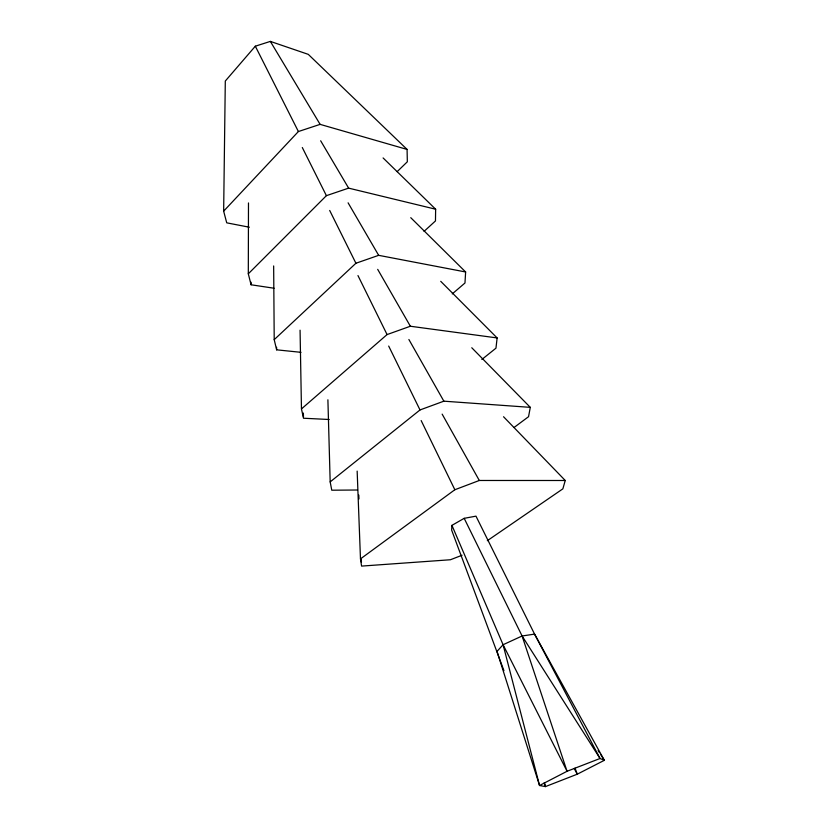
<?xml version="1.0" encoding="UTF-8"?>
<svg xmlns="http://www.w3.org/2000/svg" width="828" height="828" viewBox="0 0 828 828"><rect width="100%" height="100%" fill="white"/><g stroke="black" fill="none" stroke-linecap="round" stroke-linejoin="round"><path stroke-width="1.24" d="M274.089 288.237L251.07 284.78L248.307 273.809L248.483 202.943M249.331 227.214L226.727 222.835L223.653 211.171L225.299 81.04L255.324 46.192L270.352 41.4L308.275 54.358L407.076 149.423L407.335 161.781L397.181 171.624M383.095 157.941L435.642 209.215L435.466 220.941L424.071 231.364M410.76 217.681L465.626 271.977L464.974 283L452.264 293.909M600.88 754.888L604.347 760.311L534.567 634.113L522.095 635.987L503.082 644.733L497.028 651.377L539.545 785.503L545.445 786.6L577.271 774.19L604.347 760.311L600.031 758.489L534.567 634.113L475.976 516.154L464.187 518.328L451.933 525.366L451.643 530.096L503.941 670.69M440.734 281.323L497.131 337.938L495.962 348.174L481.844 359.487M471.774 347.75L530.293 407.355L528.543 416.701L514.147 427.424M503.548 416.743L565.245 480.499L562.854 488.851L487.319 540.694M223.653 211.171L298.39 131.538L320.115 124.366L407.076 149.423M248.307 273.809L326.398 195.667L348.629 188.132L435.642 209.215M300.999 352.324L276.624 349.83L274.213 339.646L355.916 263.252L378.665 255.334L465.626 271.977M329.202 419.506L303.493 418.223L301.464 408.918L387.069 334.574L410.357 326.242L497.131 337.938M357.52 490.01L331.769 490.207L330.175 481.896L420.003 409.953L443.86 401.176L530.293 407.355M462.055 555.246L450.432 559.749L361.588 566.093L360.48 558.9L454.851 489.741L479.308 480.478L565.245 480.499M598.106 750.541L599.493 752.714M464.187 518.328L522.095 635.987L600.031 758.489L567.056 771.272L539.545 785.503L503.082 644.733L451.933 525.366M270.352 41.4L320.115 124.366M320.653 140.77L348.629 188.132M348.091 202.819L378.665 255.334M377.692 269.359L410.357 326.242M408.887 339.501L443.86 401.176M442.152 414.124L479.308 480.478M574.197 768.519L577.271 774.19L575.036 768.136M255.324 46.192L298.39 131.538M503.082 644.733L567.056 771.272L522.095 635.987M302.303 147.529L326.398 195.667M329.689 210.457L355.916 263.252M357.965 275.569L387.069 334.574M388.684 346.063L420.003 409.953M421.152 420.552L454.851 489.741M544.141 782.977L545.445 786.6L544.462 782.853M358.793 495.082L358.948 498.953M361.329 559.645L361.432 562.222M357.158 471.111L360.48 558.9M327.898 399.789L330.175 481.896M303.379 413.068L303.462 416.929M300.067 330.186L301.464 408.918M276.593 347.242L276.624 349.83M273.654 265.943L274.213 339.646M251.06 282.203L251.07 284.78"/></g></svg>
